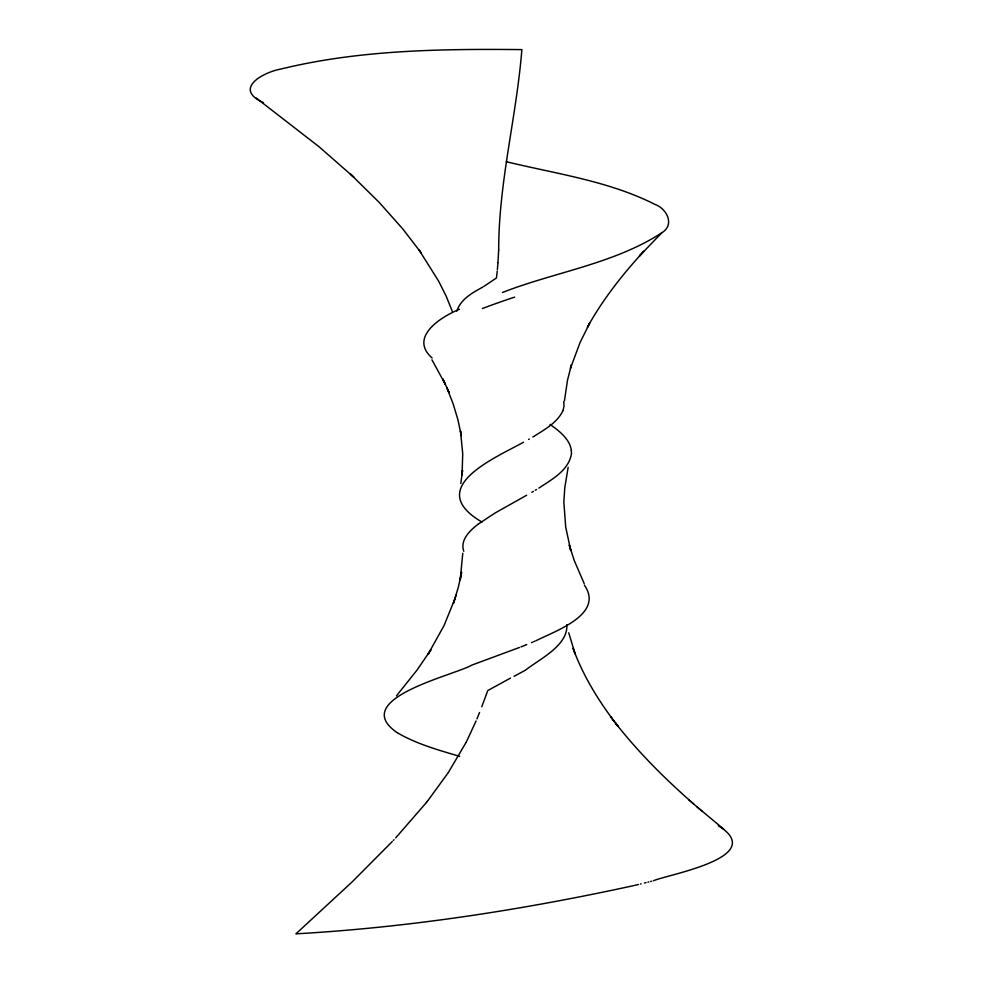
<?xml version="1.0" encoding="UTF-8"?>
<svg xmlns="http://www.w3.org/2000/svg" width="983" height="983" viewBox="0 0 983 983"><rect width="100%" height="100%" fill="white"/><g stroke="black" fill="none" stroke-linecap="round" stroke-linejoin="round"><path stroke-width="1.47" d="M462.784 553.208L460.228 579.773L461.617 572.217L458.336 587.207L453.482 603.243L456.063 595.182M498.688 249.977L497.951 262.535M498.688 249.842C498.676 182.285 516.554 116.645 521.862 49.605C441.33 48.818 359.36 49.814 280.733 69.08C263.247 72.226 232.652 88.851 263.419 102.601M497.914 263.014L497.373 269.575M497.226 271.087L496.464 277.956L484.054 286.323M564.451 400.794L567.498 380.237L571.43 364.791L570.423 368.342L580.081 342.489L589.591 323.358L587.404 327.253C602.739 299.508 622.509 274.478 643.914 251.206L639.442 255.998L661.805 232.787C675.051 224.874 666.843 208.629 655.096 204.476C608.784 180.983 556.206 173.844 506.282 161.703M460.818 483.513L462.538 470.304L462.084 474.912L462.723 453.704L460.474 430.947L461.297 435.715L457.98 419.913L453.089 403.694L446.638 387.204L449.071 392.5L442.841 378.91L445.336 384.316L431.942 359.803M568.162 467.343L564.783 487.74L563.849 502.067L565.704 527.097L570.742 550.382L569.255 545.086L574.281 560.568L584.197 583.558M456.849 311.12C460.536 299.532 471.766 293.106 481.768 287.638M454.736 599.286L444.033 625.569L427.998 654.395L430.861 649.849L417.148 669.927L396.468 695.853M481.768 706.728L487.789 690.558L510.509 678.086M562.964 410.575L564.033 406.139L563.75 401.678M479.544 712.515L476.952 718.905M562.854 410.845C557.214 422.653 545.024 429.313 534.42 436.047M476.067 720.994L466.986 740.592M466.569 741.415L466.065 742.398M465.893 742.73L448.285 772.589M448.039 772.957L427.875 800.629M427.544 801.034L427.052 801.661M426.72 802.067L426.229 802.693M425.897 803.111L395.682 837.909M393.986 839.728L393.347 840.416M392.278 841.546L352.098 881.948L295.908 933.85C409.481 927.374 522.415 909.865 633.494 885.658M661.805 232.787C613.896 263.935 555.039 271.935 502.448 292.479M478.217 524.148C470.107 530.316 459.786 539.937 463.767 551.254M478.426 523.988L494.953 513.077L526.667 495.235M538.856 488.109C551.733 479.471 568.764 470.525 571.467 453.716A77.989 36.912 0.2 0 0 571.258 450.619M536.571 489.497L535.33 490.234M533.794 436.427L532.847 436.98M525.377 670.185C540.146 658.684 568.113 645.561 566.859 624.672M533.388 491.377L531.815 492.286M524.848 670.504L514.06 676.316M483.009 286.925L482.186 287.405M528.621 439.426L529.272 439.045M523.521 442.264C494.351 458.299 423.526 488.01 481.989 522.059M459.442 309.313C441.404 316.538 408.412 337.12 432.115 358.009M535.932 640.769C554.695 631.098 604.754 614.535 584.344 585.045M534.838 641.223L533.744 641.69M532.639 642.157L531.533 642.612M526.741 644.578L526.028 644.86M525.303 645.155L520.953 646.875M519.491 647.453L471.729 665.147C454.416 675.333 348.129 698.852 397.034 732.556M653.376 880.768C668.071 874.391 765.106 857.864 721.006 827.44M650.66 881.456L651.569 881.223M647.908 882.156L648.829 881.923M644.455 883.017L646.04 882.623M641.137 883.828L640.474 884M638.459 884.479L634.379 885.462M459.725 756.369C438.418 750.054 416.62 744.045 397.316 732.74M718.29 825.843L720.637 827.207M550.013 424.398C559.081 430.923 569.71 438.75 571.418 450.619M256.133 97.993L318.959 146.676L353.88 177.247L350.292 173.905L379.413 202.633L402.846 229.014L421.129 252.828L419.09 250.038L438.602 281.077L446.147 296.116L452.401 311.525M723.992 829.394L697.23 807.055M688.714 799.707L702.267 811.393M693.642 803.959C665.43 779.224 638.631 752.671 615.493 723.058L618.049 726.363L610.996 717.148L618.049 726.363M613.503 720.404C597.013 698.274 582.55 674.375 573.089 648.35L575.08 653.83L568.764 632.819M482.358 308.527A124.78 16.576 -17 0 1 514.674 297.112"/></g></svg>
